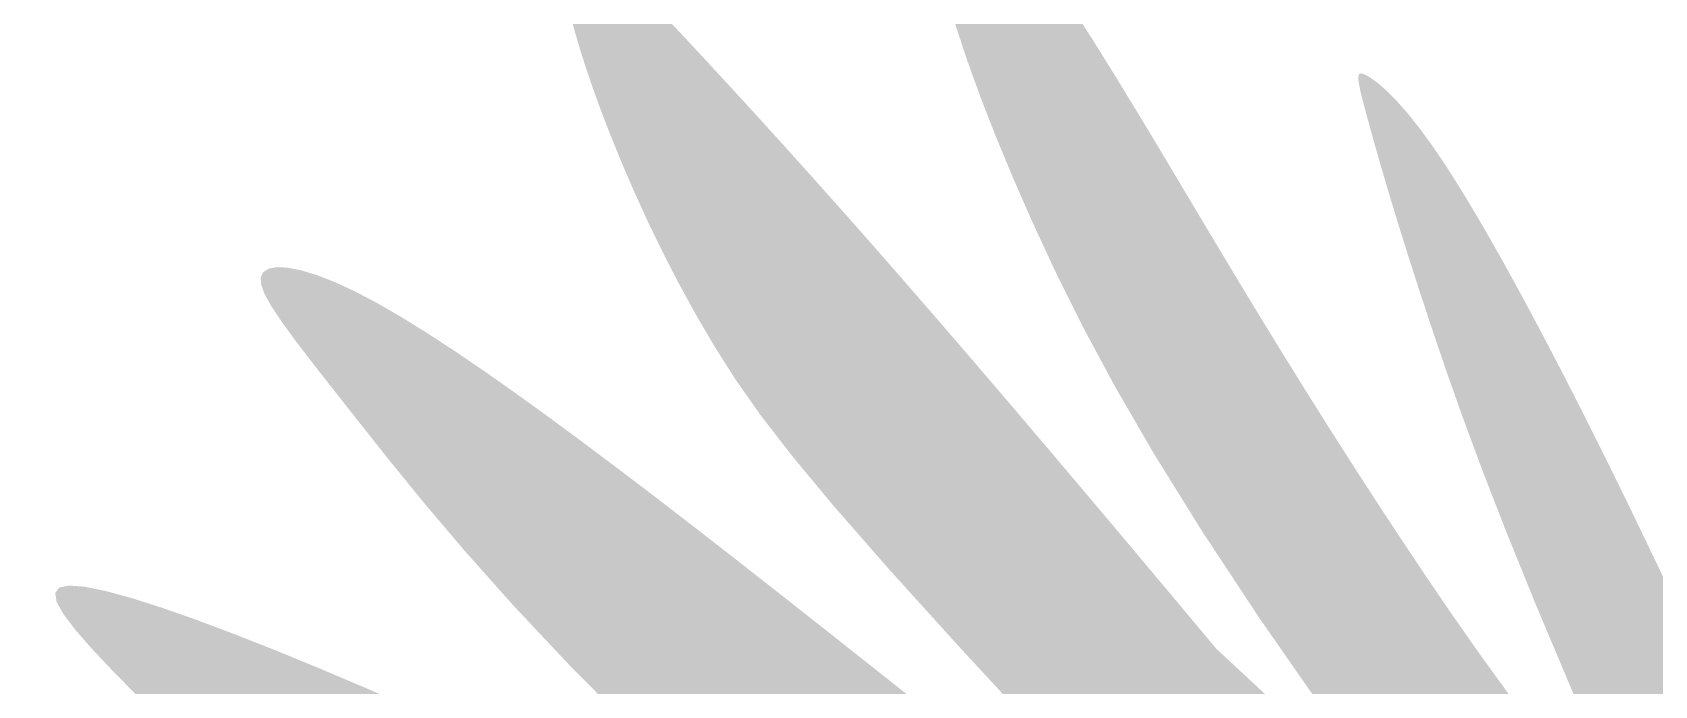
# Model space of a CAD drawing. Header units: millimetres. Extents: x -361 to 301, y -13 to 287.
# Drawn here: x -212.69 to -199.05, y 58.72 to 64.21 of the extents above; entities that cross this region are included whole.
import ezdxf

# ---------------------------------------------------------------- set-up
doc = ezdxf.new("R2010")
doc.units = ezdxf.units.MM
doc.layers.add('Images', color=7, linetype='Continuous')
doc.layers.add('magpiefill', color=3, linetype='Continuous')
picture_1 = doc.add_image_def('image8.jpg', size_in_pixel=(2874, 1453))

msp = doc.modelspace()

# ---------------------------------------------------------------- hatches: boundary and pattern name
at = {"layer": 'magpiefill'}
h = msp.add_hatch(color=255, dxfattribs=at)
h.dxf.hatch_style = 1
h.paths.add_polyline_path([(-202.7256211349334, 62.40915616549021), (-202.9027969650044, 62.70603607016566), (-203.0773578730202, 62.99899562373108), (-203.2495653538558, 63.28712007481834), (-203.4196809023864, 63.56949467205916), (-203.5879660134868, 63.84520466408565), (-203.7546821820327, 64.11333529952971), (-203.9200909028989, 64.37297182702329), (-204.0840178561798, 64.62262886592129), (-204.2445454628462, 64.85853851847038), (-204.399320329088, 65.07636225764033), (-204.5459890610952, 65.27176155640109), (-204.6821982650576, 65.44039788772187), (-204.8055945471651, 65.57793272457282), (-204.9138245136078, 65.68002753992363), (-205.0045347705758, 65.74234380674379), (-205.0759428401645, 65.76182364737423), (-205.1285499080928, 65.74053178163899), (-205.1634280759853, 65.68181357873313), (-205.1816494454665, 65.58901440785196), (-205.184286118161, 65.46547963819073), (-205.1724101956937, 65.31455463894436), (-205.1470937796888, 65.13958477930807), (-205.1094089717711, 64.94391542847697), (-205.0600225668533, 64.73007085914581), (-204.9979801330011, 64.49729095800747), (-204.9219219315693, 64.243994515254), (-204.8304882239117, 63.96860032107775), (-204.7223192713826, 63.66952716567098), (-204.596055335336, 63.34519383922595), (-204.4503366771262, 62.99401913193498), (-204.2838035581075, 62.61442183399028), (-204.0932746599212, 62.20313655669973), (-203.8682823453573, 61.75016119583199), (-203.596537397493, 61.24380946827225), (-203.2657505994055, 60.67239509090479), (-202.8636327341721, 60.02423178061429), (-202.3778945848698, 59.28763325428552), (-201.8818006548236, 58.57398517957842), (-201.3125865337244, 58.05035815176496), (-200.8152215793404, 57.59163722047729), (-200.3838346382179, 57.19292595279364), (-200.0125545569036, 56.849327915793), (-199.6955101819432, 56.55594667655376), (-199.4268303598837, 56.30788580215515), (-199.2006439372713, 56.10024885967554), (-199.011079760652, 55.92813941619375), (-198.8527091496678, 55.78705676043745), (-198.721873316338, 55.67408306773188), (-198.6153559457785, 55.58669623505112), (-198.5299407231045, 55.52237415936949), (-198.462411333431, 55.47859473766107), (-198.4095514618735, 55.45283586690017), (-198.3681447935468, 55.44257544406106), (-198.3349750135666, 55.44529136611784), (-198.3080067588024, 55.46001518841956), (-198.2899284731432, 55.49199309981503), (-198.2846095522327, 55.54802494752787), (-198.2959193917141, 55.6349105787815), (-198.3277273872315, 55.75944984079972), (-198.3839029344279, 55.92844258080595), (-198.4683154289472, 56.14868864602384), (-198.5848342664328, 56.42698788367696), (-198.8330488274369, 56.74355505042432), (-199.4059353103708, 57.48319958217912), (-199.8630989806015, 58.08347229513033), (-200.2268267300483, 58.57201755610914), (-200.5194054506306, 58.97647973194692), (-200.7631220342679, 59.32450318947449), (-200.9802633728797, 59.64373229552324), (-201.1894258439259, 59.9571844211248), (-201.3944437670282, 60.26936895411276), (-201.5954609473497, 60.58016828652145), (-201.7926211900528, 60.88946481038506), (-201.9860683003001, 61.19714091773766), (-202.1759460832539, 61.50307900061359), (-202.3623983440771, 61.80716145104737), (-202.5455688879319, 62.10927066107256)])
h = msp.add_hatch(color=253, dxfattribs=at)
h.dxf.hatch_style = 1
h.paths.add_polyline_path([(-206.5832478417524, 63.49114227959706), (-206.7920530123304, 63.71952695491401), (-206.9894311218238, 63.93371993478623), (-207.1756567194951, 64.13433541477083), (-207.3507886301788, 64.32157159573948), (-207.5140227809937, 64.4939626998204), (-207.6643393746291, 64.64962695445617), (-207.8007186137747, 64.78668258708859), (-207.9221407011203, 64.90324782516055), (-208.0275858393555, 64.99744089611424), (-208.11603423117, 65.06738002739202), (-208.1864660792535, 65.1111834464362), (-208.2383889197223, 65.12774909676995), (-208.2734196223986, 65.11909378623814), (-208.293702390532, 65.08801403876646), (-208.3013814273715, 65.03730637828076), (-208.2986009361664, 64.96976732870664), (-208.2875051201656, 64.88819341396986), (-208.2702381826185, 64.79538115799612), (-208.2489443267742, 64.69412708471127), (-208.2252142725226, 64.5864959168305), (-208.1984248063179, 64.47162517222932), (-208.1673992312553, 64.3479205675728), (-208.1309608504296, 64.21378781952578), (-208.0879329669356, 64.06763264475333), (-208.0371388838685, 63.90786075992073), (-207.977401904323, 63.73287788169298), (-207.9075453313945, 63.54108972673497), (-207.8266081942748, 63.33159243163478), (-207.7344924265465, 63.10624381267116), (-207.6313156878887, 62.86759210604585), (-207.517195637981, 62.61818554796061), (-207.3922499365029, 62.36057237461731), (-207.256596243134, 62.09730082221758), (-207.1103522175534, 61.83091912696299), (-206.953635519441, 61.56397552505546), (-206.7823382947414, 61.29409268404999), (-206.5754506344617, 60.9991909969149), (-206.3077371158745, 60.65226528797175), (-205.9539623162521, 60.22631038154213), (-205.4888908128671, 59.69432110194789), (-204.8872871829919, 59.02929227351046), (-204.1239160038992, 58.20421872055153), (-203.1735418528612, 57.19209526739281), (-199.4640513336943, 54.66022980881004), (-199.4421845940129, 54.67115762060454), (-199.2488414022773, 54.67115762060454), (-199.1610672999059, 54.64922500784846), (-200.2689701333865, 55.46881867298691), (-201.1398312096064, 56.13033211659017), (-201.8092713359547, 56.6584091050947), (-202.312911319821, 57.07769340493697), (-202.6863719685951, 57.41282878255308), (-202.9652740896661, 57.68845900437982), (-203.1852384904238, 57.92922783685315), (-203.3818859782578, 58.15977904640945), (-203.5844667684763, 58.40024016795862), (-203.7967487080624, 58.65267381030321), (-204.0161290519185, 58.9146263507191), (-204.2400050549465, 59.183644166482), (-204.4657739720481, 59.45727363486811), (-204.6908330581257, 59.73306113315311), (-204.9125795680814, 60.00855303861272), (-205.1284107568167, 60.28129572852327), (-205.3360393621145, 60.54908685190927), (-205.5344400532794, 60.81072914479321), (-205.7229029824962, 61.06527661494598), (-205.9007183019502, 61.31178327013877), (-206.0671761638267, 61.54930311814254), (-206.2215667203102, 61.77689016672881), (-206.3631801235862, 61.99359842366849), (-206.4913065258395, 62.19848189673259), (-206.6048318653979, 62.38984569681191), (-206.7010252251599, 62.56299934727314), (-206.7767514741656, 62.71250347460327), (-206.8288754814566, 62.83291870528844), (-206.8542621160734, 62.91880566581504), (-206.8497762470567, 62.9647249826697), (-206.8122827434474, 62.96523728233887), (-206.7386464742866, 62.91490319130909), (-206.6271174857202, 62.81070740644893), (-206.4814865323166, 62.65933090615705), (-206.3069295457489, 62.46987873921454), (-206.1086224576911, 62.25145595440187), (-205.8917411998166, 62.01316760050005), (-205.6614617037988, 61.76411872629017), (-205.4229599013114, 61.51341438055288), (-205.1814117240278, 61.27015961206907), (-204.9326271825551, 61.03329023503921), (-204.6349526032327, 60.7610651253413), (-204.2373683913343, 60.40157392427331), (-203.6888549521329, 59.90290627313286), (-202.9383926909019, 59.21315181321751), (-202.739007611076, 59.02781090052151), (-203.1097927016918, 59.47130445093664), (-203.4684534605922, 59.8989031150172), (-203.8148541699271, 60.31032375241222), (-204.1488591118465, 60.70528322277057), (-204.4703325685012, 61.08349838574228), (-204.7791388220409, 61.44468610097629), (-205.0751421546164, 61.78856322812234), (-205.3582068483778, 62.11484662682947), (-205.6282655633277, 62.42340271273201), (-205.8855244708768, 62.71469612540265), (-206.1302581202888, 62.98934106039876), (-206.3627410608262, 63.24795171327766)])
h = msp.add_hatch(color=255, dxfattribs=at)
h.dxf.hatch_style = 1
h.paths.add_polyline_path([(-200.1633065036748, 61.98405921258385), (-200.3303852792205, 62.28842823488723), (-200.4905431359573, 62.57056672983919), (-200.6418280226172, 62.8262177844659), (-200.7822878879331, 63.05112448579367), (-200.9103354551469, 63.24223210443288), (-201.025842545538, 63.40129464533138), (-201.1290457548962, 63.53126829702156), (-201.2201816790106, 63.63510924803594), (-201.2994869136705, 63.71577368690628), (-201.3671980546654, 63.77621780216536), (-201.4235516977846, 63.81939778234511), (-201.4687844388176, 63.84826981597774), (-201.5031723140207, 63.86503133691118), (-201.5271491215198, 63.86884476025325), (-201.5411880999077, 63.85811374642784), (-201.5457624877775, 63.83124195585835), (-201.5413455237222, 63.78663304896846), (-201.5284104463343, 63.72269068618157), (-201.5074304942073, 63.63781852792135), (-201.4788789059338, 63.53042023461123), (-201.4430268109394, 63.39903249466301), (-201.3993369019795, 63.24272410844102), (-201.3470697626427, 63.06069690429805), (-201.2854859765167, 62.85215271058653), (-201.2138461271902, 62.61629335565939), (-201.131410798251, 62.35232066786902), (-201.0374405732874, 62.0594364755681), (-200.9311960358876, 61.73684260710947), (-200.8107723138756, 61.38157284040347), (-200.6696027120184, 60.9819887515939), (-200.4999550793188, 60.52428386638262), (-200.2940972647798, 59.99465171047097), (-200.0442971174038, 59.37928580956099), (-199.742822486194, 58.66437968935418), (-199.4292554388619, 57.94471698112428), (-199.1029485755932, 57.53057411691923), (-198.8210172371765, 57.1702109840106), (-198.5786431481087, 56.85928947726034), (-198.3710080328868, 56.59347149152998), (-198.1932936160077, 56.36841892168109), (-198.040681621968, 56.17979366257511), (-197.908353775265, 56.02325760907389), (-197.7914918003952, 55.894472656039), (-197.6863022864883, 55.79093667886023), (-197.5930912812065, 55.71749147504145), (-197.5131896968441, 55.68081482261492), (-197.447928445696, 55.68758449961273), (-197.3986384400565, 55.74447828406694), (-197.3666505922204, 55.85817395400989), (-197.3532958144822, 56.03534928747381), (-197.3599050191367, 56.28268206249083), (-197.4378845634091, 56.43242921912371), (-197.6530605175568, 56.85810145235477), (-197.8579281265515, 57.27335482937735), (-198.0539740226424, 57.6779593824722), (-198.2426490330821, 58.0719304058147), (-198.4252607651401, 58.45626424115618), (-198.603081021089, 58.83220249214191), (-198.7773816032019, 59.20098676241759), (-198.9494343137521, 59.56385865562894), (-199.1205109550122, 59.92205977542127), (-199.2918833292554, 60.27683172543993), (-199.4648232387551, 60.62941610933054), (-199.6400651768603, 60.98013811130227), (-199.816194401227, 61.32565723781749), (-199.9912588605877, 61.66171657590264)])
h = msp.add_hatch(color=255, dxfattribs=at)
h.dxf.hatch_style = 1
h.paths.add_polyline_path([(-202.9383926909019, 59.21315181321734), (-203.6888549521329, 59.90290627313286), (-204.2373683913345, 60.40157392427343), (-204.6349526032329, 60.76106512534148), (-204.9326271825551, 61.03329023503921), (-205.1814117240278, 61.27015961206907), (-205.4229599013114, 61.51341438055288), (-205.6614617037988, 61.76411872629017), (-205.8917411998166, 62.01316760050005), (-206.108622457691, 62.25145595440168), (-206.3069295457489, 62.46987873921454), (-206.4814865323166, 62.65933090615705), (-206.6271174857202, 62.81070740644893), (-206.7386464742866, 62.91490319130909), (-206.8122827434474, 62.96523728233887), (-206.8497762470567, 62.9647249826697), (-206.8542621160734, 62.91880566581504), (-206.8288754814566, 62.83291870528844), (-206.7767514741656, 62.71250347460327), (-206.7010252251599, 62.56299934727314), (-206.6048318653979, 62.38984569681191), (-206.4913065258395, 62.19848189673259), (-206.3631801235862, 61.99359842366849), (-206.2215667203102, 61.77689016672881), (-206.0671761638267, 61.54930311814254), (-205.9007183019502, 61.31178327013877), (-205.7229029824962, 61.06527661494598), (-205.5344400532794, 60.81072914479321), (-205.3360393621145, 60.54908685190927), (-205.1284107568167, 60.28129572852327), (-204.9125795680814, 60.00855303861272), (-204.6908330581257, 59.73306113315311), (-204.4657739720481, 59.45727363486811), (-204.2400050549465, 59.183644166482), (-204.0161290519185, 58.9146263507191), (-203.7967487080624, 58.65267381030321), (-203.5844667684763, 58.40024016795862), (-203.3818859782578, 58.15977904640945), (-203.1852384904238, 57.92922783685315), (-202.9652740896661, 57.68845900437982), (-202.6863719685951, 57.41282878255308), (-202.312911319821, 57.07769340493697), (-201.8092713359547, 56.6584091050947), (-201.1398312096064, 56.13033211659017), (-200.2689701333865, 55.46881867298691), (-199.1610672999059, 54.64922500784846), (-198.9910514292461, 54.60674217802957), (-198.6688118270714, 54.54232673545432), (-198.2176786623047, 54.60674217802957), (-198.122176285306, 54.62583302794319), (-198.2395624978568, 54.74641237625645), (-198.3789878890885, 54.88808860196509), (-198.5392983334846, 55.04970603684081), (-198.7193397055281, 55.2301090126548), (-198.9179578797018, 55.4281418611788), (-199.0371140699104, 55.54645209332148), (-200.627543323443, 57.05274103225249), (-201.9349620129141, 58.28040018582472)])
h = msp.add_hatch(color=253, dxfattribs=at)
h.dxf.hatch_style = 1
h.paths.add_polyline_path([(-207.7674491504756, 60.54138207774317), (-208.0668863902984, 60.76616268508891), (-208.3535803321065, 60.97774270502681), (-208.6277278858219, 61.17586927959643), (-208.8887377597481, 61.35963978548576), (-209.1360186621889, 61.5281515993823), (-209.3689793014477, 61.68050209797402), (-209.5870283858281, 61.81578865794852), (-209.7895746236337, 61.93310865599359), (-209.976026723168, 62.03155946879692), (-210.1457091732448, 62.11047487414242), (-210.2976095847188, 62.17013425419676), (-210.4306313489545, 62.21105339222297), (-210.5436778573173, 62.23374807148397), (-210.6356525011717, 62.23873407524253), (-210.7054586718826, 62.22652718676164), (-210.7519997608147, 62.19764318930392), (-210.774179159333, 62.15259786613249), (-210.7709020524459, 62.09123898565704), (-210.7410807997358, 62.01074225687396), (-210.6836295544291, 61.90761537392645), (-210.5974624697513, 61.77836603095817), (-210.4814936989292, 61.61950192211211), (-210.3346373951887, 61.42753074153207), (-210.1558077117555, 61.19896018336089), (-209.9439188018561, 60.9302979417422), (-209.6964515627564, 60.61820464061054), (-209.405153867882, 60.2599526230644), (-209.0603403346983, 59.8529671619936), (-208.6523255806706, 59.39467353028804), (-208.1714242232645, 58.88249700083747), (-207.6079508799456, 58.313862846532), (-206.9522201681791, 57.68619634026137), (-206.1945467054307, 56.99692275491529), (-206.0807409286359, 56.94253895452284), (-205.6695012804813, 56.74440551778076), (-205.2587052788156, 56.54467576377177), (-205.108727370771, 56.47103674138655), (-205.4331741417723, 56.9005098599342), (-205.7329363369951, 57.28888927534462), (-206.007889720719, 57.63822780902969), (-206.2579100572241, 57.95057828240076), (-206.4828731107904, 58.22799351686992), (-206.6826546456975, 58.47252633384847), (-206.8571304262256, 58.68622955474797), (-207.0061762166543, 58.87115600098046), (-207.1298215806039, 59.02936124664691), (-207.2287112790559, 59.16291187660762), (-207.3036438723323, 59.27387722841284), (-207.355417920755, 59.36432663961252), (-207.3848319846459, 59.43632944775671), (-207.3926846243269, 59.49195499039521), (-207.37977440012, 59.53327260507825), (-207.346899872347, 59.56235162935589), (-207.2899467641632, 59.57758243244249), (-207.1851494500562, 59.56263951020997), (-207.0038294673473, 59.49751839019522), (-206.7173083533574, 59.3622145999343), (-206.2969076454076, 59.13672366696394), (-205.713948880819, 58.80104111882066), (-204.9890606593642, 58.36483342972159), (-205.4880452783801, 58.76135691780424), (-205.9461093748944, 59.12435780224424), (-206.367390866923, 59.45683205184027), (-206.7560276724801, 59.76177563539013), (-207.1161577095816, 60.04218452169192), (-207.4519188962416, 60.3010546795436)])
h = msp.add_hatch(color=253, dxfattribs=at)
h.dxf.hatch_style = 1
h.paths.add_polyline_path([(-208.2099790708098, 57.9452974007315), (-208.6422823374038, 58.14338172879074), (-209.0691434777144, 58.33626317395693), (-209.4870724301589, 58.52193152133561), (-209.8925791331544, 58.69837655603144), (-210.2821735251175, 58.86358806314991), (-210.6523261118343, 59.01559524537827), (-210.9993496685636, 59.15258497573318), (-211.3195175379331, 59.27278354481339), (-211.6091030625709, 59.37441724321817), (-211.8643795851043, 59.45571236154607), (-212.0816204481609, 59.51489519039651), (-212.2570989943689, 59.55019202036789), (-212.3870885663554, 59.55982914205942), (-212.4687399480048, 59.54224963347706), (-212.5027136882273, 59.49676372225381), (-212.4905477771887, 59.42289842343079), (-212.433780205056, 59.32018075204791), (-212.333948961995, 59.18813772314598), (-212.1925920381726, 59.0262963517651), (-212.0112474237548, 58.83418365294603), (-211.7914531089081, 58.61132664172897), (-211.5326064946, 58.35688665265715), (-211.2255426250018, 58.06856229828353), (-210.8589559550865, 57.74368651066403), (-210.4215409398264, 57.37959222185435), (-209.9019920341943, 56.9736123639101), (-209.2890036931627, 56.52307986888722), (-208.571270371704, 56.02532766884145), (-207.7374865247912, 55.47768869582847), (-207.5359020867645, 55.41262459273986), (-206.9889446615068, 55.23220846220357), (-206.4175568320334, 55.04032232090582), (-206.2391888239566, 54.97952815646759), (-206.8314523232658, 55.36703886085959), (-207.3340021497946, 55.73421457623445), (-207.7545842470316, 56.07909526187412), (-208.1009445584648, 56.39972087706041), (-208.3808290275822, 56.69413138107528), (-208.6019835978722, 56.96036673320064), (-208.7721542128227, 57.1964668927181), (-208.8990868159216, 57.40047181890956), (-208.9847542172599, 57.56928975384918), (-209.0080366933371, 57.695302070779), (-208.9420413872552, 57.76975842573319), (-208.7598754421164, 57.78390847474608), (-208.4346460010228, 57.72900187385179), (-207.9394602070765, 57.5962882790844), (-207.2474252033797, 57.37701734647835), (-206.331648133034, 57.06243873206762), (-206.4951157144661, 57.14055417198291), (-206.9153171291583, 57.33992926814486), (-207.343006405104, 57.54156095551368), (-207.7757237395156, 57.74402040467421)])
h = msp.add_hatch(color=255, dxfattribs=at)
h.dxf.hatch_style = 1
h.paths.add_polyline_path([(-203.9456433310106, 57.71908328716179), (-204.9397535969127, 58.33516248304083), (-205.713948880819, 58.80104111882066), (-206.2969076454076, 59.13672366696394), (-206.7173083533574, 59.3622145999343), (-207.0038294673473, 59.49751839019522), (-207.1851494500562, 59.56263951020997), (-207.2899467641632, 59.57758243244249), (-207.346899872347, 59.56235162935589), (-207.37977440012, 59.53327260507825), (-207.3926846243269, 59.49195499039521), (-207.3848319846459, 59.43632944775671), (-207.355417920755, 59.36432663961252), (-207.3036438723323, 59.27387722841284), (-207.2287112790559, 59.16291187660762), (-207.1298215806039, 59.02936124664691), (-207.0061762166543, 58.87115600098046), (-206.8571304262258, 58.68622955474797), (-206.6826546456975, 58.47252633384847), (-206.4828731107904, 58.22799351686992), (-206.2579100572241, 57.95057828240076), (-206.007889720719, 57.63822780902969), (-205.7329363369951, 57.28888927534462), (-205.4331741417723, 56.9005098599342), (-205.108727370771, 56.47103674138674), (-204.8456614324522, 56.3418715945117), (-204.4276782502047, 56.13451491201606), (-204.0020642408866, 55.92112761830039), (-203.566127913311, 55.70023161538026), (-203.1188018101114, 55.47102923215537), (-202.6655146092002, 55.23544450506107), (-202.2133190223098, 54.99608189741673), (-201.7692677611725, 54.75554587254189), (-201.3404135375208, 54.5164408937564), (-200.9338090630868, 54.28137142437912), (-200.5565070496027, 54.05294192773002), (-200.2155602088013, 53.83375686712824), (-199.9577673879228, 53.83375686712824), (-199.7644241961877, 53.83375686712824), (-199.635527785748, 53.96258775227847), (-199.4421845940129, 53.96258775227847), (-199.3777378127168, 54.28466496515396), (-199.3777378127168, 54.41349585030408), (-199.6999774148916, 54.54232673545432), (-199.477126227108, 54.6536956854547), (-199.8396977728916, 54.90149651066906), (-200.2678742762193, 55.19088983952176), (-200.7466048715091, 55.51306216189973), (-201.2608386931812, 55.85919996769203), (-201.7955248756552, 56.22048974678633), (-202.3356125533492, 56.58811798907046), (-202.8660508606829, 56.9532711844324), (-203.3717889320751, 57.30713582275998), (-203.8413294220755, 57.64286493742488)])

# ---------------------------------------------------------------- pictures from other files: only their frames are drawn
at = {"layer": 'Images'}
image = msp.add_image(picture_1, insert=(-359.4041873998683, 7.239417721416345), size_in_units=(202.16233583493602, 102.20663673213711), dxfattribs=dict(at, brightness=97))
image.dxf.flags = 7

doc.saveas('drawing.dxf')
